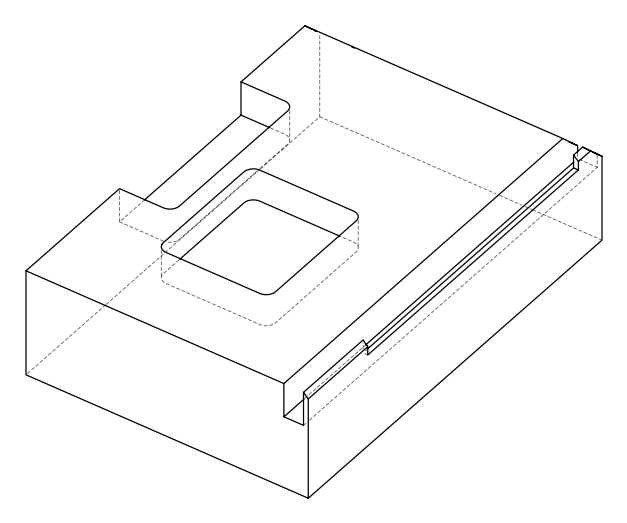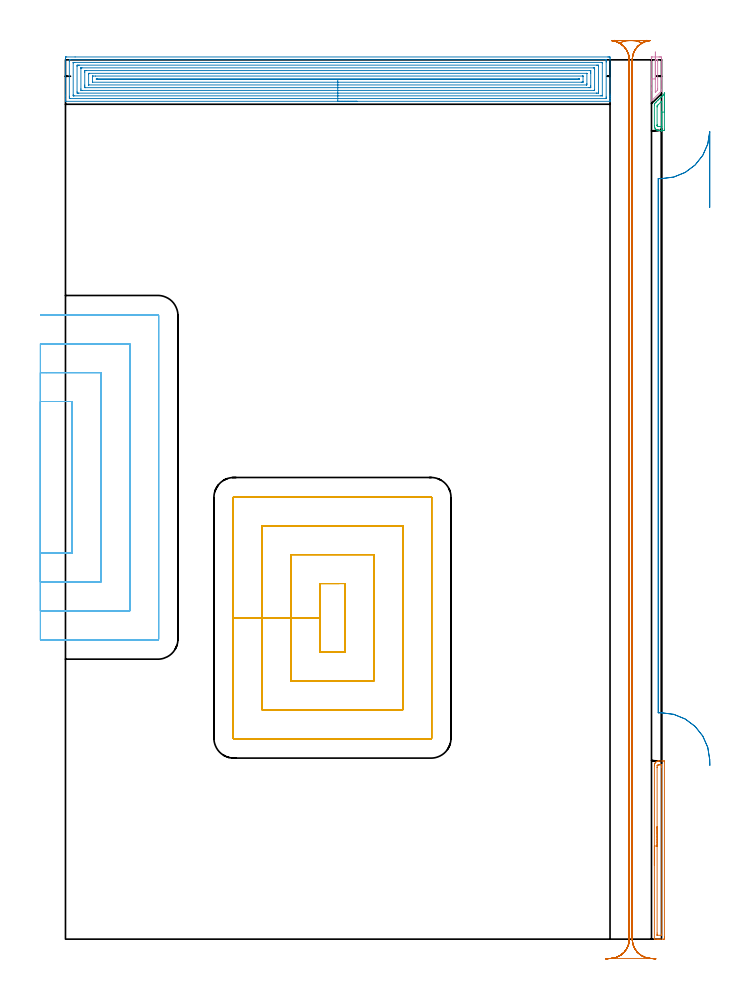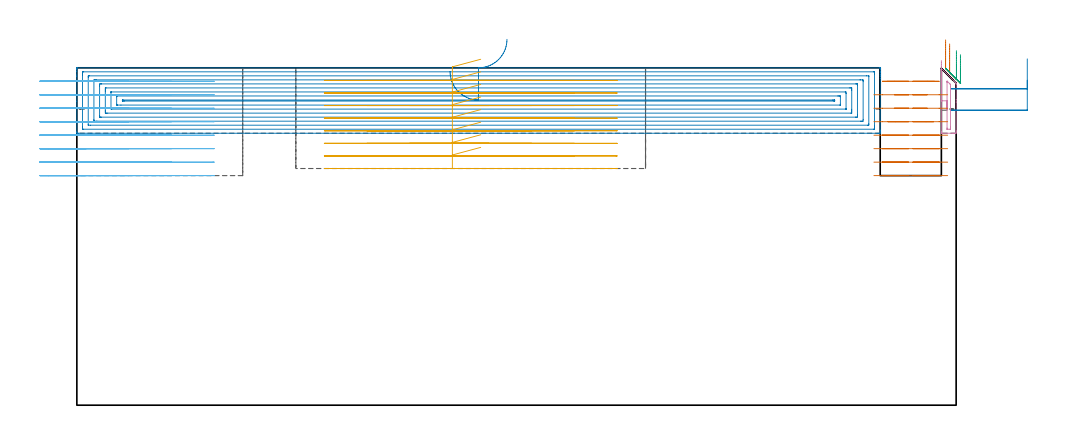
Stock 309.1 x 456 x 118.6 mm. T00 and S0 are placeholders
(PLAN: 8 operations, 2 tool changes, 85.8 min)
(1 AREA_MILL | FG_CHAMFER_SURFACE | UGT0205_001 | 1.66 min | 1400 mm3)
(2 AREA_MILL_1 | FG_CHAMFER_SURFACE_1 | UGT0205_001 | 20.56 min | 76850 mm3)
(3 AREA_MILL_2 | FG_CHAMFER_SURFACE_2 | UGT0205_001 | 0.45 min | 382 mm3)
(4 AREA_MILL_3 | FG_CHAMFER_SURFACE_3 | UGT0205_001 | 0.62 min | 3426 mm3)
(5 MILL_RECTANGULAR_POCKET | POCKET_RECTANGULAR_STRAIGHT | UGT0201_094 | Follow Part, ap 5, ae 75% | 19.41 min | 629921 mm3)
(6 MILL_SLOT | SLOT_PARTIAL_RECTANGULAR | UGT0201_094 | Follow Part, ap 5, ae 75% | 25.21 min | 415059 mm3)
(7 MILL_RECTANGULAR_SLOT | SLOT_RECTANGULAR | UGT0201_094 | Follow Part, ap 5, ae 75% | 16.03 min | 367153 mm3)
(8 MILL_RECTANGULAR_SLOT_1 | SLOT_RECTANGULAR_1 | UGT0201_020 | Follow Part, ap 12.5, ae 75% | 1.81 min | 25254 mm3)
(TOOL UGT0205_001 | Chamfer Mill 20 x 3 x 45 deg. | D20 FL50 Z2)
(TOOL UGT0201_094 | End mill 20 mm | D20 FL38 Z4)
(TOOL UGT0201_020 | End mill 50 mm | D50 FL50 Z4)
(OP 1 AREA_MILL)
G17 G21 G94 G90
T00 M6
G54
G17 G0 G90 X305.4 Y38.3 S1061 M3
G43 Z128.6 H0
Z128.4
G94 G1 Y38.338 Z127.528 F250.
Y38.452 Z126.663
Y38.64 Z125.811
Y38.903 Z124.979
Y39.237 Z124.173
Y39.639 Z123.4
Y40.108 Z122.664
Y40.639 Z121.972
Y41.229 Z121.329
Y41.872 Z120.739
Y42.564 Z120.208
Y43.3 Z119.739
Y44.073 Z119.337
Y44.879 Z119.003
Y45.711 Z118.74
Y46.563 Z118.552
Y47.428 Z118.438
Y48.3 Z118.4
X305.401 Y89.913 Z118.399
X305.405 Y90.144 Z118.393
X305.424 Y90.37 Z118.373
X305.436 Y90.448 Z118.361
X305.459 Y90.581 Z118.339
X305.484 Y90.681 Z118.314
X305.518 Y90.807 Z118.28
X305.614 Y91.05 Z118.184
X305.738 Y91.283 Z118.06
X305.881 Y91.495 Z117.918
X305.892 Y91.509 Z117.906
X306.063 Y91.715 Z117.735
X306.261 Y91.882 Z117.537
X306.47 Y92.033 Z117.329
X306.528 Y92.066 Z117.271
X306.698 Y92.162 Z117.101
X306.935 Y92.262 Z116.863
X307.157 Y92.327 Z116.642
X307.367 Y92.364 Z116.432
X307.561 Y92.375 Z116.238
X307.803 Y92.388 Z115.997
X308.223 Y92.393 Z115.577
X309.657 Y92.397 Z114.14
X310.195 Y92.398 Z113.601
X310.539 Y92.399 Z113.258
X310.591 Y92.397 Z113.206
X310.6 Y92.018 Z113.2
Y1.104
X310.599 Y0.623 Z113.201
X310.595 Y0.215 Z113.202
X310.592 Y0.01 Z113.205
X310.195 Y0. Z113.601
X308.439 Z115.355
X307.906 Z115.891
X307.561 Z116.235
X307.028 Z116.768
X306.683 Z117.112
X305.718 Z118.081
X305.556 Y0.003 Z118.236
X305.402 Y0.01 Z118.389
X305.4 Y0.176 Z118.4
Y48.3
X306.815 Z116.985
Y88.962
X306.816 Y89.096 Z116.984
X306.822 Y89.849 Z116.978
X306.827 Y89.99 Z116.973
X306.889 Y90.068 Z116.911
X306.964 Y90.134 Z116.836
X307.092 Y90.221 Z116.708
X307.256 Y90.3 Z116.544
X307.384 Y90.342 Z116.416
X307.561 Y90.364 Z116.239
X308.051 Y90.385 Z115.749
X308.439 Y90.391 Z115.361
X308.92 Y90.394 Z114.88
X309.11 Y90.392 Z114.69
X309.142 Y90.39 Z114.658
X309.172 Y90.386 Z114.628
X309.179 Y90.347 Z114.621
X309.184 Y90.126 Z114.616
X309.185 Y89.99 Z114.615
X309.186 Y89.23 Z114.614
Y2.544
X309.179 Y2.015 Z114.621
X309.154 Y2.01 Z114.646
X309.083 Y2.005 Z114.717
X308.976 Y2.001 Z114.824
X307.085 Y2. Z116.715
X306.891 Y2.003 Z116.909
X306.858 Y2.005 Z116.942
X306.827 Y2.009 Z116.973
X306.821 Y2.051 Z116.979
X306.816 Y2.274 Z116.984
X306.815 Y2.41 Z116.985
X306.814 Y3.17 Z116.986
X306.815 Y48.3 Z116.985
Y49.171 Z117.023
Y50.036 Z117.137
Y50.888 Z117.326
Y51.72 Z117.588
Y52.526 Z117.922
Y53.3 Z118.325
Y54.035 Z118.794
Y54.727 Z119.325
Y55.371 Z119.914
Y55.96 Z120.557
Y56.491 Z121.25
Y56.96 Z121.985
Y57.363 Z122.759
Y57.697 Z123.565
Y57.959 Z124.397
Y58.148 Z125.249
Y58.262 Z126.114
Y58.3 Z126.985
G0 Z128.6
M5
M2
(OP 2 AREA_MILL_1)
G17 G21 G94 G90
T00 M6
G54
G17 G0 G90 X151.2 Y434.5 S1061 M3
G43 Z128.6 H0
G94 G1 X151.162 Z127.728 F250.
X151.048 Z126.863
X150.859 Z126.012
X150.597 Z125.18
X150.263 Z124.374
X149.86 Z123.6
X149.392 Z122.864
X148.86 Z122.172
X148.271 Z121.529
X147.628 Z120.939
X146.936 Z120.408
X146.2 Z119.94
X145.426 Z119.537
X144.62 Z119.203
X143.788 Z118.941
X142.936 Z118.752
X142.072 Z118.638
X141.2 Z118.6
X0.162
X0.007 Y434.503 Z118.588
X0. Y434.509 Z118.581
Y434.839 Z118.26
Y435.21 Z117.889
Y435.85 Z117.245
Y437.053 Z116.044
Y437.615 Z115.479
Y446.23 Z106.867
Y457.033 Z96.065
X0.003 Y457.316 Z95.781
X0.01 Y457.492 Z95.605
X0.187 Y457.499 Z95.599
X0.608 Y457.5 Z95.6
X4.98
X281.319
X281.792 Y457.499 Z95.601
X282.26 Y457.495 Z95.603
X282.391 Y457.492 Z95.606
X282.395 Y457.033 Z96.065
X282.4 Y456.431 Z96.666
Y438.217 Z114.878
Y437.615 Z115.479
Y437.053 Z116.044
Y436.733 Z116.363
Y436.17 Z116.926
Y435.85 Z117.245
Y435.21 Z117.889
Y434.839 Z118.26
Y434.509 Z118.581
X282.393 Y434.503 Z118.588
X282.238 Y434.5 Z118.6
X141.2
Y435.914 Z117.186
X2.393 Y435.915 Z117.185
X2.327
X2.018 Y435.921 Z117.179
X2.01 Y436.021 Z117.079
X2.003 Y436.236 Z116.864
X2.001 Y436.733 Z116.367
X2. Y437.122 Z115.978
Y455.267 Z97.833
X2.002 Y455.654 Z97.446
X2.01 Y456.045 Z97.055
X2.015 Y456.08 Z97.02
X2.032 Y456.082 Z97.018
X2.083 Y456.084 Z97.016
X2.186 Y456.085 Z97.015
X2.393 Y456.086 Z97.014
X280.007 Y456.085 Z97.015
X280.073
X280.382 Y456.079 Z97.021
X280.39 Y455.979 Z97.121
X280.397 Y455.764 Z97.336
X280.399 Y455.267 Z97.833
X280.4 Y454.878 Z98.222
X280.399 Y436.733 Z116.367
X280.398 Y436.346 Z116.754
X280.39 Y435.955 Z117.145
X280.385 Y435.92 Z117.18
X280.368 Y435.919 Z117.181
X280.317 Y435.916 Z117.184
X280.214 Y435.915 Z117.185
X280.007 Y435.914 Z117.186
X141.2
Y437.328 Z115.772
X4.468 Y437.329 Z115.771
X4.179 Y437.331 Z115.769
X4.082 Y437.332 Z115.768
X4.014 Y437.335 Z115.765
X4.009 Y437.439 Z115.661
X4.003 Y437.615 Z115.485
X4.001 Y437.792 Z115.308
X4. Y454.385 Z98.715
X4.001 Y454.56 Z98.54
X4.005 Y454.62 Z98.48
X4.01 Y454.662 Z98.438
X4.035 Y454.665 Z98.435
X4.179 Y454.667 Z98.433
X4.782 Y454.671 Z98.429
X277.932
X278.221 Y454.669 Z98.431
X278.318 Y454.668 Z98.432
X278.386 Y454.665 Z98.435
X278.391 Y454.561 Z98.539
X278.397 Y454.385 Z98.715
X278.399 Y454.209 Z98.891
X278.4 Y437.615 Z115.485
X278.399 Y437.44 Z115.66
X278.394 Y437.38 Z115.72
X278.39 Y437.339 Z115.761
X278.365 Y437.335 Z115.765
X278.221 Y437.333 Z115.767
X277.618 Y437.329 Z115.771
X141.2 Y437.328 Z115.772
Y438.743 Z114.357
X6.857
X6.608 Y438.744 Z114.356
X6.117 Y438.75 Z114.35
X6.01 Y438.759 Z114.341
X6. Y439.381 Z113.719
Y452.62 Z100.48
X6.006 Y453.043 Z100.057
X6.01 Y453.248 Z99.852
X6.217 Y453.252 Z99.848
X6.857 Y453.257 Z99.843
X7.104
X275.543
X275.793 Y453.256 Z99.844
X276.283 Y453.25 Z99.85
X276.39 Y453.241 Z99.859
X276.4 Y452.62 Z100.48
Y439.381 Z113.719
X276.394 Y438.957 Z114.143
X276.39 Y438.752 Z114.348
X276.183 Y438.748 Z114.352
X275.543 Y438.744 Z114.356
X275.296 Y438.743 Z114.357
X141.2
Y440.157 Z112.943
X8.642
X8.535 Y440.159 Z112.941
X8.32 Y440.164 Z112.936
X8.01 Y440.179 Z112.921
X8.007 Y440.263 Z112.837
X8.001 Y440.897 Z112.203
X8. Y451.489 Z101.611
X8.003 Y451.737 Z101.363
X8.006 Y451.816 Z101.284
X8.009 Y451.83 Z101.27
X8.07 Y451.836 Z101.264
X8.212 Y451.84 Z101.26
X8.427 Y451.843 Z101.257
X8.534
X273.758
X273.865 Y451.841 Z101.259
X274.08 Y451.836 Z101.264
X274.39 Y451.821 Z101.279
X274.393 Y451.737 Z101.363
X274.399 Y451.103 Z101.997
X274.4 Y440.511 Z112.589
X274.397 Y440.263 Z112.837
X274.393 Y440.185 Z112.915
X274.391 Y440.17 Z112.93
X274.33 Y440.164 Z112.936
X274.188 Y440.16 Z112.94
X273.973 Y440.157 Z112.943
X273.865
X141.2
Y441.571 Z111.529
X10.273
X10.15 Y441.572 Z111.528
X10.068 Y441.575 Z111.525
X10.022 Y441.578 Z111.522
X10.01 Y441.583 Z111.517
X10.008 Y441.606 Z111.494
X10.003 Y442.028 Z111.072
X10. Y442.451 Z110.649
Y442.911 Z110.189
Y449.512 Z103.588
X10.001 Y449.972 Z103.128
X10.005 Y450.389 Z102.711
X10.009 Y450.417 Z102.683
X10.025 Y450.422 Z102.678
X10.081 Y450.425 Z102.675
X10.196 Y450.428 Z102.672
X10.427 Y450.429 Z102.671
X10.857
X272.127
X272.25 Y450.428 Z102.672
X272.332 Y450.425 Z102.675
X272.377 Y450.422 Z102.678
X272.39 Y450.417 Z102.683
X272.392 Y450.394 Z102.706
X272.397 Y449.972 Z103.128
X272.4 Y449.55 Z103.55
Y449.089 Z104.011
Y442.489 Z110.611
X272.399 Y442.028 Z111.072
X272.395 Y441.611 Z111.489
X272.391 Y441.583 Z111.517
X272.375 Y441.578 Z111.522
X272.319 Y441.575 Z111.525
X272.204 Y441.573 Z111.527
X271.973 Y441.571 Z111.529
X271.543
X141.2
Y442.985 Z110.115
X12.137 Y442.986 Z110.114
X12.032 Y442.99 Z110.11
X12.012 Y442.992 Z110.108
X12.007 Y443.003 Z110.097
X12.002 Y443.021 Z110.079
X12. Y443.04 Z110.06
Y443.121 Z109.979
X12.001 Y448.416 Z104.684
X12.006 Y448.627 Z104.473
X12.018 Y449.008 Z104.092
X12.213 Y449.013 Z104.087
X12.288 Y449.014 Z104.086
X270.263
X270.368 Y449.01 Z104.09
X270.387 Y449.008 Z104.092
X270.393 Y448.997 Z104.103
X270.398 Y448.979 Z104.121
X270.399 Y448.96 Z104.14
X270.4 Y448.879 Z104.221
X270.399 Y443.584 Z109.516
X270.394 Y443.373 Z109.727
X270.382 Y442.992 Z110.108
X270.187 Y442.987 Z110.113
X270.112 Y442.986 Z110.114
X141.2 Y442.985 Z110.115
Y444.4 Z108.7
X14.113
X14.075 Y444.401 Z108.699
X14.039 Y444.404 Z108.696
X14.01 Y444.408 Z108.692
X14.006 Y444.457 Z108.643
X14. Y444.674 Z108.426
Y447.322 Z105.778
X14.006 Y447.544 Z105.556
X14.01 Y447.592 Z105.508
X14.145 Y447.597 Z105.503
X14.331 Y447.599 Z105.501
X15.503 Y447.601 Z105.499
X268.287 Y447.6 Z105.5
X268.325 Y447.599 Z105.501
X268.361 Y447.596 Z105.504
X268.39 Y447.592 Z105.508
X268.394 Y447.543 Z105.557
X268.4 Y447.326 Z105.774
Y444.678 Z108.422
X268.394 Y444.456 Z108.644
X268.39 Y444.408 Z108.692
X268.255 Y444.404 Z108.696
X268.069 Y444.401 Z108.699
X267.789 Y444.4 Z108.7
X267.51
X141.2
Y445.814 Z107.286
X16.418
X16.041 Y445.816 Z107.284
X16.016 Y445.819 Z107.281
X16.01 Y445.821 Z107.279
X16.006 Y445.831 Z107.269
X16.002 Y445.887 Z107.213
X16.001 Y446. Z107.1
X16.002 Y446.113 Z106.987
X16.006 Y446.17 Z106.93
X16.01 Y446.179 Z106.921
X16.016 Y446.182 Z106.918
X16.043 Y446.184 Z106.916
X16.418 Y446.186 Z106.914
X16.676
X265.983
X266.359 Y446.184 Z106.916
X266.384 Y446.182 Z106.918
X266.39 Y446.179 Z106.921
X266.394 Y446.169 Z106.931
X266.398 Y446.113 Z106.987
X266.399 Y446. Z107.1
X266.398 Y445.887 Z107.213
X266.394 Y445.831 Z107.269
X266.39 Y445.821 Z107.279
X266.384 Y445.819 Z107.281
X266.357 Y445.816 Z107.284
X266.101 Y445.814 Z107.286
X265.724
X141.2
X140.328 Z107.324
X139.464 Z107.438
X138.612 Z107.627
X137.78 Z107.889
X136.974 Z108.223
X136.2 Z108.626
X135.464 Z109.095
X134.772 Z109.626
X134.129 Z110.215
X133.54 Z110.858
X133.008 Z111.55
X132.54 Z112.286
X132.137 Z113.06
X131.803 Z113.866
X131.541 Z114.698
X131.352 Z115.55
X131.238 Z116.415
X131.2 Z117.286
G0 Z128.6
M5
M2
(OP 3 AREA_MILL_2)
G17 G21 G94 G90
T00 M6
G54
G17 G0 G90 X310.6 Y438.9 S1061 M3
G43 Z128.6 H0
Z123.2
G94 G1 Y438.862 Z122.328 F250.
Y438.748 Z121.464
Y438.559 Z120.612
Y438.297 Z119.78
Y437.963 Z118.974
Y437.56 Z118.2
Y437.091 Z117.464
Y436.56 Z116.772
Y435.971 Z116.129
Y435.328 Z115.54
Y434.636 Z115.009
Y433.9 Z114.54
Y433.126 Z114.137
Y432.32 Z113.803
Y431.488 Z113.541
Y430.636 Z113.352
Y429.772 Z113.238
Y428.9 Z113.2
Y419.988
X310.598 Y419.747 Z113.202
X310.591 Y419.402 Z113.205
X310.475 Y419.4 Z113.322
X309.317 Y419.401 Z114.478
X308.761 Z115.038
X308.115 Y419.402 Z115.684
X307.806 Y419.403 Z115.993
X307.585 Y419.411 Z116.213
X307.561 Y419.413 Z116.238
X307.367 Y419.436 Z116.432
X307.297 Y419.453 Z116.502
X306.935 Y419.542 Z116.863
X306.714 Y419.628 Z117.083
X306.683 Y419.646 Z117.115
X306.505 Y419.743 Z117.293
X306.443 Y419.785 Z117.355
X306.307 Y419.88 Z117.491
X306.121 Y420.03 Z117.676
X306.062 Y420.088 Z117.735
X305.903 Y420.276 Z117.896
X305.762 Y420.476 Z118.037
X305.647 Y420.697 Z118.152
X305.571 Y420.853 Z118.229
X305.557 Y420.885 Z118.243
X305.543 Y420.919 Z118.257
X305.489 Y421.095 Z118.311
X305.477 Y421.134 Z118.323
X305.462 Y421.209 Z118.338
X305.433 Y421.355 Z118.366
X305.414 Y421.52 Z118.385
X305.407 Y421.578 Z118.391
X305.401 Y421.741 Z118.398
X305.4 Y432.464 Z118.4
X305.404 Y433.206 Z118.39
X305.555 Y433.356 Z118.243
X305.695 Y433.496 Z118.104
X306.244 Y434.046 Z117.552
X306.447 Y434.247 Z117.352
X306.51 Y434.31 Z117.29
X307.122 Y434.924 Z116.674
X307.35 Y435.15 Z116.45
X307.998 Y435.8 Z115.798
X308.191 Y435.991 Z115.609
X308.23 Y436.03 Z115.57
X308.878 Y436.68 Z114.919
X309.032 Y436.833 Z114.767
X309.121 Y436.921 Z114.679
X309.317 Y437.118 Z114.481
X309.417 Y437.218 Z114.381
X309.756 Y437.558 Z114.041
X309.874 Y437.674 Z113.926
X310.012 Y437.812 Z113.788
X310.195 Y437.997 Z113.602
X310.308 Y438.109 Z113.489
X310.546 Y438.346 Z113.253
X310.596 Y438.384 Z113.204
X310.597 Y438.381 Z113.203
X310.6 Y438.202 Z113.2
Y428.9
X309.186 Z114.614
X309.185 Y421.486 Z114.615
X309.184 Y421.439 Z114.616
X309.182 Y421.417 Z114.618
X309.18 Y421.413 Z114.62
X309.166 Y421.41 Z114.634
X308.801 Y421.403 Z114.999
X308.439 Y421.404 Z115.361
X307.915 Y421.411 Z115.885
X307.561 Y421.43 Z116.239
X307.283 Y421.497 Z116.517
X307.165 Y421.538 Z116.635
X307.048 Y421.605 Z116.752
X306.935 Y421.688 Z116.865
X306.856 Y421.77 Z116.944
X306.823 Y421.822 Z116.977
X306.82 Y421.865 Z116.98
X306.818 Y421.96 Z116.982
X306.816 Y422.149 Z116.984
Y422.527
X306.815 Y431.574 Z116.985
X306.819 Y431.952 Z116.981
X306.821 Y432.137 Z116.979
X306.903 Y432.242 Z116.897
X307.117 Y432.465 Z116.683
X307.34 Y432.689 Z116.46
X307.561 Y432.911 Z116.239
X308.897 Y434.247 Z114.903
X308.983 Y434.333 Z114.817
X309.111 Y434.457 Z114.689
X309.173 Y434.514 Z114.627
X309.179 Y434.517 Z114.621
X309.181 Y434.481 Z114.619
X309.184 Y434.382 Z114.616
X309.185 Y434.247 Z114.615
X309.186 Y434.081 Z114.614
Y428.9
Y428.028 Z114.652
Y427.164 Z114.766
Y426.312 Z114.955
Y425.48 Z115.217
Y424.674 Z115.551
Y423.9 Z115.954
Y423.164 Z116.423
Y422.472 Z116.954
Y421.829 Z117.543
Y421.24 Z118.186
Y420.708 Z118.878
Y420.24 Z119.614
Y419.837 Z120.388
Y419.503 Z121.194
Y419.241 Z122.026
Y419.052 Z122.878
Y418.938 Z123.743
Y418.9 Z124.614
G0 Z128.6
M5
M2
(OP 4 AREA_MILL_3)
G17 G21 G94 G90
T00 M6
G54
G17 G0 G90 X303.9 Y446.1 S1061 M3
G43 Z128.6 H0
Z121.137
G94 G1 Y445.511 Z120.494 F250.
Y444.98 Z119.802
Y444.511 Z119.066
Y444.108 Z118.292
Y443.774 Z117.486
Y443.512 Z116.654
Y443.323 Z115.802
Y443.209 Z114.937
Y443.171 Z114.066
Y443.209 Z113.194
Y443.323 Z112.329
Y443.512 Z111.478
Y443.774 Z110.646
Y444.108 Z109.84
Y444.511 Z109.066
Y444.98 Z108.33
Y445.511 Z107.638
Y446.1 Z106.995
X303.901 Y457.085 Z96.009
X303.904 Y457.487 Z95.608
X303.907 Y457.49 Z95.604
X304.305 Y457.5 Z95.6
X307.817
X308.282 Y457.499 Z95.601
X308.695 Y457.496 Z95.604
X309.093 Y457.49 Z95.605
X309.097 Y457.085 Z96.009
X309.1 Y456.68 Z96.414
Y446.539 Z106.554
Y445.729 Z107.37
Y440.284 Z112.816
X309.093 Y439.948 Z113.148
X309.091 Y439.902 Z113.194
X308.988 Y439.788 Z113.312
X303.989 Y434.788 Z118.31
X303.926 Y434.727 Z118.371
X303.904 Y434.715 Z118.383
X303.9 Z118.384
Y440.456 Z112.643
Y441.267 Z111.827
Y446.1 Z106.995
X303.902
X304.305 Y446.102 Z106.998
X305.9 Y446.1 Z107.
X305.901 Y455.65 Z97.45
X305.906 Y455.972 Z97.128
X305.91 Y456.063 Z97.037
X305.916 Y456.08 Z97.02
X305.921 Y456.082 Z97.018
X305.966 Y456.084 Z97.016
X306.061 Y456.085 Z97.015
X306.182
X306.939 Y456.081 Z97.019
X307.067 Y456.079 Z97.021
X307.091 Y456.065 Z97.035
X307.096 Y456.049 Z97.051
X307.1 Y455.328 Z97.772
Y455.167 Z97.933
X307.099 Y441.106 Z111.994
X307.09 Y440.388 Z112.712
X307.089 Y440.35 Z112.75
X307.067 Y440.323 Z112.777
X307.037 Y440.29 Z112.81
X306.939 Y440.189 Z112.911
X306.061 Y439.312 Z113.788
X305.955 Y439.215 Z113.885
X305.91 Y439.175 Z113.925
X305.906 Y439.241 Z113.859
X305.903 Y439.348 Z113.752
X305.901 Y439.509 Z113.591
X305.9 Y439.67 Z113.43
Y446.1 Z107.
Y446.743 Z106.411
Y447.435 Z105.879
Y448.171 Z105.411
Y448.945 Z105.008
Y449.751 Z104.674
Y450.583 Z104.412
Y451.435 Z104.223
Y452.3 Z104.109
Y453.171 Z104.071
Y454.043 Z104.109
Y454.908 Z104.223
Y455.759 Z104.412
Y456.591 Z104.674
Y457.397 Z105.008
Y458.171 Z105.411
Y458.907 Z105.879
Y459.599 Z106.411
Y460.242 Z107.
G0 Z128.6
M5
M2
(OP 5 MILL_RECTANGULAR_POCKET)
G17 G21 G94 G90
T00 M6
G54
G17 G0 G90 X141.961 Y184.4 S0 M3
G43 Z128.601 H0
Z121.601
G94 G1 X132. Z118.932 F250.
Y166.65 Z114.176
Y148.9 F500.
X144.9
Y184.4
X132.
Y166.65
X117.
Y133.9
X159.9
Y199.4
X117.
Y166.65
X102.
Y118.9
X174.9
Y214.4
X102.
Y166.65
X87.
Y104.2
G3 X87.3 Y103.9 R0.3
G1 X189.6
G3 X189.9 Y104.2 R0.3
G1 Y229.1
G3 X189.6 Y229.4 R0.3
G1 X87.3
G3 X87. Y229.1 R0.3
G1 Y166.65
Y165.65
G0 X141.961 Y184.4 Z117.176
G1 X132. Z114.507 F250.
Y166.65 Z109.751
Y148.9 F500.
X144.9
Y184.4
X132.
Y166.65
X117.
Y133.9
X159.9
Y199.4
X117.
Y166.65
X102.
Y118.9
X174.9
Y214.4
X102.
Y166.65
X87.
Y104.2
G3 X87.3 Y103.9 R0.3
G1 X189.6
G3 X189.9 Y104.2 R0.3
G1 Y229.1
G3 X189.6 Y229.4 R0.3
G1 X87.3
G3 X87. Y229.1 R0.3
G1 Y166.65
Y165.65
G0 X141.961 Y184.4 Z112.751
G1 X132. Z110.082 F250.
Y166.65 Z105.325
Y148.9 F500.
X144.9
Y184.4
X132.
Y166.65
X117.
Y133.9
X159.9
Y199.4
X117.
Y166.65
X102.
Y118.9
X174.9
Y214.4
X102.
Y166.65
X87.
Y104.2
G3 X87.3 Y103.9 R0.3
G1 X189.6
G3 X189.9 Y104.2 R0.3
G1 Y229.1
G3 X189.6 Y229.4 R0.3
G1 X87.3
G3 X87. Y229.1 R0.3
G1 Y166.65
Y165.65
G0 X141.961 Y184.4 Z108.325
G1 X132. Z105.656 F250.
Y166.65 Z100.9
Y148.9 F500.
X144.9
Y184.4
X132.
Y166.65
X117.
Y133.9
X159.9
Y199.4
X117.
Y166.65
X102.
Y118.9
X174.9
Y214.4
X102.
Y166.65
X87.
Y104.2
G3 X87.3 Y103.9 R0.3
G1 X189.6
G3 X189.9 Y104.2 R0.3
G1 Y229.1
G3 X189.6 Y229.4 R0.3
G1 X87.3
G3 X87. Y229.1 R0.3
G1 Y166.65
Y165.65
G0 X141.961 Y184.4 Z103.9
G1 X132. Z101.231 F250.
Y166.65 Z96.475
Y148.9 F500.
X144.9
Y184.4
X132.
Y166.65
X117.
Y133.9
X159.9
Y199.4
X117.
Y166.65
X102.
Y118.9
X174.9
Y214.4
X102.
Y166.65
X87.
Y104.2
G3 X87.3 Y103.9 R0.3
G1 X189.6
G3 X189.9 Y104.2 R0.3
G1 Y229.1
G3 X189.6 Y229.4 R0.3
G1 X87.3
G3 X87. Y229.1 R0.3
G1 Y166.65
Y165.65
G0 X141.961 Y184.4 Z99.475
G1 X132. Z96.806 F250.
Y166.65 Z92.05
Y148.9 F500.
X144.9
Y184.4
X132.
Y166.65
X117.
Y133.9
X159.9
Y199.4
X117.
Y166.65
X102.
Y118.9
X174.9
Y214.4
X102.
Y166.65
X87.
Y104.2
G3 X87.3 Y103.9 R0.3
G1 X189.6
G3 X189.9 Y104.2 R0.3
G1 Y229.1
G3 X189.6 Y229.4 R0.3
G1 X87.3
G3 X87. Y229.1 R0.3
G1 Y166.65
Y165.65
G0 X141.961 Y184.4 Z95.05
G1 X132. Z92.381 F250.
Y166.65 Z87.625
Y148.9 F500.
X144.9
Y184.4
X132.
Y166.65
X117.
Y133.9
X159.9
Y199.4
X117.
Y166.65
X102.
Y118.9
X174.9
Y214.4
X102.
Y166.65
X87.
Y104.2
G3 X87.3 Y103.9 R0.3
G1 X189.6
G3 X189.9 Y104.2 R0.3
G1 Y229.1
G3 X189.6 Y229.4 R0.3
G1 X87.3
G3 X87. Y229.1 R0.3
G1 Y166.65
Y165.65
G0 X141.961 Y184.4 Z90.625
G1 X132. Z87.956 F250.
Y166.65 Z83.2
Y148.9 F500.
X144.9
Y184.4
X132.
Y166.65
X117.
Y133.9
X159.9
Y199.4
X117.
Y166.65
X102.
Y118.9
X174.9
Y214.4
X102.
Y166.65
X87.
Y104.2
G3 X87.3 Y103.9 R0.3
G1 X189.6
G3 X189.9 Y104.2 R0.3
G1 Y229.1
G3 X189.6 Y229.4 R0.3
G1 X87.3
G3 X87. Y229.1 R0.3
G1 Y166.65
Y165.65
G0 Z128.601
M5
M2
(OP 6 MILL_SLOT)
G17 G21 G94 G90
T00 M6
G54
G17 G0 G90 X-13. Y200.2 S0 M3
G43 Z128.601 H0
Z113.863
G94 G1 X-10. F250.
X3.3 F500.
Y278.8
X-10.
X-13. F250.
Y185.2
X-10.
X18.3 F500.
Y293.8
X-10.
X-13. F250.
Y170.2
X-10.
X33.3 F500.
Y308.8
X-10.
X-13. F250.
Y155.2
X-10.
X47.9 F500.
G3 X48.3 Y155.6 R0.4
G1 Y323.4
G3 X47.9 Y323.8 R0.4
G1 X-10.
X-13. F250.
G0 Y200.2 Z109.126
G1 X-10.
X3.3 F500.
Y278.8
X-10.
X-13. F250.
Y185.2
X-10.
X18.3 F500.
Y293.8
X-10.
X-13. F250.
Y170.2
X-10.
X33.3 F500.
Y308.8
X-10.
X-13. F250.
Y155.2
X-10.
X47.9 F500.
G3 X48.3 Y155.6 R0.4
G1 Y323.4
G3 X47.9 Y323.8 R0.4
G1 X-10.
X-13. F250.
G0 Y200.2 Z104.388
G1 X-10.
X3.3 F500.
Y278.8
X-10.
X-13. F250.
Y185.2
X-10.
X18.3 F500.
Y293.8
X-10.
X-13. F250.
Y170.2
X-10.
X33.3 F500.
Y308.8
X-10.
X-13. F250.
Y155.2
X-10.
X47.9 F500.
G3 X48.3 Y155.6 R0.4
G1 Y323.4
G3 X47.9 Y323.8 R0.4
G1 X-10.
X-13. F250.
G0 Y200.2 Z99.65
G1 X-10.
X3.3 F500.
Y278.8
X-10.
X-13. F250.
Y185.2
X-10.
X18.3 F500.
Y293.8
X-10.
X-13. F250.
Y170.2
X-10.
X33.3 F500.
Y308.8
X-10.
X-13. F250.
Y155.2
X-10.
X47.9 F500.
G3 X48.3 Y155.6 R0.4
G1 Y323.4
G3 X47.9 Y323.8 R0.4
G1 X-10.
X-13. F250.
G0 Y200.2 Z94.913
G1 X-10.
X3.3 F500.
Y278.8
X-10.
X-13. F250.
Y185.2
X-10.
X18.3 F500.
Y293.8
X-10.
X-13. F250.
Y170.2
X-10.
X33.3 F500.
Y308.8
X-10.
X-13. F250.
Y155.2
X-10.
X47.9 F500.
G3 X48.3 Y155.6 R0.4
G1 Y323.4
G3 X47.9 Y323.8 R0.4
G1 X-10.
X-13. F250.
G0 Y200.2 Z90.175
G1 X-10.
X3.3 F500.
Y278.8
X-10.
X-13. F250.
Y185.2
X-10.
X18.3 F500.
Y293.8
X-10.
X-13. F250.
Y170.2
X-10.
X33.3 F500.
Y308.8
X-10.
X-13. F250.
Y155.2
X-10.
X47.9 F500.
G3 X48.3 Y155.6 R0.4
G1 Y323.4
G3 X47.9 Y323.8 R0.4
G1 X-10.
X-13. F250.
G0 Y200.2 Z85.438
G1 X-10.
X3.3 F500.
Y278.8
X-10.
X-13. F250.
Y185.2
X-10.
X18.3 F500.
Y293.8
X-10.
X-13. F250.
Y170.2
X-10.
X33.3 F500.
Y308.8
X-10.
X-13. F250.
Y155.2
X-10.
X47.9 F500.
G3 X48.3 Y155.6 R0.4
G1 Y323.4
G3 X47.9 Y323.8 R0.4
G1 X-10.
X-13. F250.
G0 Y200.2 Z80.7
G1 X-10.
X3.3 F500.
Y278.8
X-10.
X-13. F250.
Y185.2
X-10.
X18.3 F500.
Y293.8
X-10.
X-13. F250.
Y170.2
X-10.
X33.3 F500.
Y308.8
X-10.
X-13. F250.
Y155.2
X-10.
X47.9 F500.
G3 X48.3 Y155.6 R0.4
G1 Y323.4
G3 X47.9 Y323.8 R0.4
G1 X-10.
X-13. F250.
G0 Z128.601
M5
M2
(OP 7 MILL_RECTANGULAR_SLOT)
G17 G21 G94 G90
T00 M6
G54
G17 G0 G90 X284.802 Y466.16 S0 M3
G43 Z128.601 H0
Z113.863
G94 G1 X287.4 Y464.66 F250.
G2 X292.4 Y456. R10. F500.
G1 Y0.
G2 X283.174 Y-9.97 R10.
G1 Y-10.
X303.126
Y-9.97
G2 X293.9 Y0. R10.
G1 Y456.
G2 X298.901 Y464.661 R10.
G1 X301.499 Y466.16 F250.
G0 Z128.601
X306.117 Y-10.202
Z109.126
G1 X303.126 Y-9.97
G2 X293.9 Y0. R10. F500.
G1 Y456.
G2 X298.901 Y464.661 R10.
G3 X293.901 Y466. R10.
G1 X292.4
G3 X287.4 Y464.66 R10.
G2 X292.4 Y456. R10.
G1 Y0.
G2 X283.174 Y-9.97 R10.
G1 X280.183 Y-10.202 F250.
G0 X306.117 Z104.388
G1 X303.126 Y-9.97
G2 X293.9 Y0. R10. F500.
G1 Y456.
G2 X298.928 Y464.677 R10.
G3 X293.957 Y466. R10.
G1 X292.341
G3 X287.37 Y464.677 R10.
G2 X292.4 Y456. R10.
G1 Y0.
G2 X283.174 Y-9.97 R10.
G1 X280.183 Y-10.202 F250.
G0 X306.117 Z99.65
G1 X303.126 Y-9.97
G2 X293.9 Y0. R10. F500.
G1 Y456.
G2 X301.146 Y465.613 R10.
G1 X301.154 Y465.642
G3 X298.503 Y466. R10.
G1 X287.792
G3 X285.143 Y465.643 R10.
G1 X285.151 Y465.614
G2 X292.4 Y456. R10.
G1 Y0.
G2 X283.174 Y-9.97 R10.
G1 X280.183 Y-10.202 F250.
G0 X306.117 Z94.913
G1 X303.126 Y-9.97
G2 X293.9 Y0. R10. F500.
G1 Y456.
G2 X303.126 Y465.97 R10.
G1 Y466.
X283.174
Y465.97
G2 X292.4 Y456. R10.
G1 Y0.
G2 X283.174 Y-9.97 R10.
G1 X280.183 Y-10.202 F250.
G0 X306.117 Z90.175
G1 X303.126 Y-9.97
G2 X293.9 Y0. R10. F500.
G1 Y456.
G2 X303.126 Y465.97 R10.
G1 Y466.
X283.174
Y465.97
G2 X292.4 Y456. R10.
G1 Y0.
G2 X283.174 Y-9.97 R10.
G1 X280.183 Y-10.202 F250.
G0 X306.117 Z85.438
G1 X303.126 Y-9.97
G2 X293.9 Y0. R10. F500.
G1 Y456.
G2 X303.126 Y465.97 R10.
G1 Y466.
X283.174
Y465.97
G2 X292.4 Y456. R10.
G1 Y0.
G2 X283.174 Y-9.97 R10.
G1 X280.183 Y-10.202 F250.
G0 X306.117 Z80.7
G1 X303.126 Y-9.97
G2 X293.9 Y0. R10. F500.
G1 Y456.
G2 X303.126 Y465.97 R10.
G1 Y466.
X283.174
Y465.97
G2 X292.4 Y456. R10.
G1 Y0.
G2 X283.174 Y-9.97 R10.
G1 X280.183 Y-10.202 F250.
G0 Z128.601
M5
M2
(OP 8 MILL_RECTANGULAR_SLOT_1)
G17 G21 G94 G90
T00 M6
G54
G17 G0 G90 X334.1 Y379.459 S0 M3
G43 Z128.731 H0
Z121.731
G94 G1 Y418.693 Z111.218 F250.
X334.09 Z111.215
G2 X309.1 Y394.4 R25. F500.
G1 X307.4
Y117.4
X309.1
G2 X334.09 Y93.107 R25.
G1 X334.175 Y90.108 F250.
G0 X334.1 Y379.459 Z114.215
G1 Y418.693 Z103.703
X334.09 Z103.7
G2 X309.1 Y394.4 R25. F500.
G1 X307.4
Y117.4
X309.1
G2 X334.09 Y93.107 R25.
G1 X334.175 Y90.108 F250.
G0 Z128.731
M5
M2
